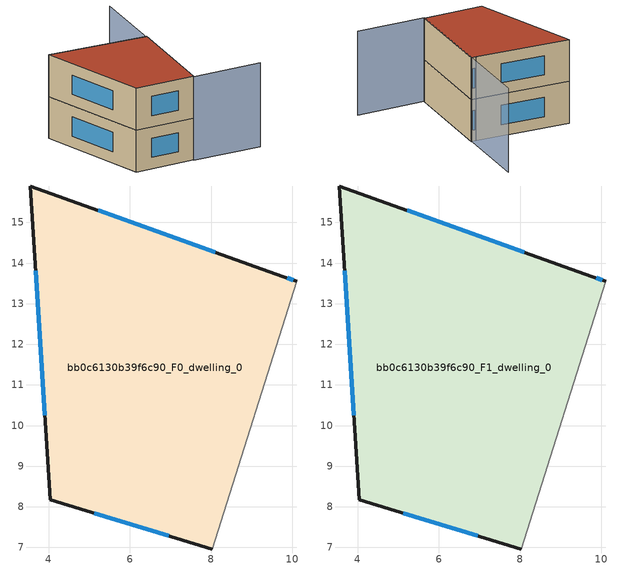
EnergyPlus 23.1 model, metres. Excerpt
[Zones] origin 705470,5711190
bb0c6130b39f6c90_F0_dwelling_0
 floor ground (EU_floor_Construction): 9.78,13.67 10.11,13.55 8.03,6.96 4.04,8.17 3.54,15.9 z0
 wall outside (EU_wall_Construction): 10.11,13.55 9.78,13.67 3.54,15.9 4.04,8.17 8.03,6.96 z0:3
 wall adiabatic (EU_wall_Construction): 8.03,6.96 10.11,13.55 z0:3
 window (EU_Window_Construction): 3.68,13.81 3.91,10.25 / 8.1,14.27 5.22,15.3 / 10.02,13.58 9.87,13.63 / 5.12,7.84 6.95,7.29 z0.81:2.19
bb0c6130b39f6c90_F1_dwelling_0
 floor to bb0c6130b39f6c90_F0_dwelling_0 (EU_floor_Construction): 9.78,13.67 10.11,13.55 8.03,6.96 4.04,8.17 3.54,15.9 z3
 wall outside (EU_wall_Construction): 10.11,13.55 9.78,13.67 3.54,15.9 4.04,8.17 8.03,6.96 z3:6
 wall adiabatic (EU_wall_Construction): 8.03,6.96 10.11,13.55 z3:6
 window (EU_Window_Construction): 3.68,13.81 3.91,10.25 / 8.1,14.27 5.22,15.3 / 10.02,13.58 9.87,13.63 / 5.12,7.84 6.95,7.29 z3.81:5.19
 roof outside (EU_roof_Construction): 8.03,6.96 10.11,13.55 9.78,13.67 3.54,15.9 4.04,8.17 z6
shading: 12.61,5.46 8.01,6.89 / 8.01,6.89 11.67,18.64 z0:6
[Building]
EU S2 Campaign: North Axis=0; Terrain=City; Solar Distribution=FullExterior
[Site:Location]
London: Latitude=51.5; Longitude=-0.5; Time Zone=0; Elevation=25
[SizingPeriod:WeatherFileDays]
AnnualSizingPeriod: Begin Month=1; Begin Day of Month=1; End Month=12; End Day of Month=31; Day of Week for Start Day=Monday; Use Weather File Daylight Saving Period=No; Use Weather File Rain and Snow Indicators=No
[MATERIAL]
EU_InternalMass_Material: Roughness=MediumRough; Thickness=0.1; Conductivity=1; Density=1800; Specific Heat=900; Thermal Absorptance=0.9; Solar Absorptance=0.7; Visible Absorptance=0.7
[MATERIAL:NOMASS] Roughness=MediumRough; Thermal Absorptance=0.9; Solar Absorptance=0.7; Visible Absorptance=0.7
Name | Thermal Resistance
EU_wall_NoMass | 0.555556
EU_roof_NoMass | 0.510204
EU_floor_NoMass | 1.68919
[WINDOWMATERIAL:SIMPLEGLAZINGSYSTEM]
EU_Window_SimpleGlazing: UFactor=3.96; Solar Heat Gain Coefficient=0.85; Visible Transmittance=0.85
[CONSTRUCTION]
EU_wall_Construction: EU_wall_NoMass
EU_roof_Construction: EU_roof_NoMass
EU_floor_Construction: EU_floor_NoMass
EU_Window_Construction: EU_Window_SimpleGlazing
EU_InternalMass_Construction: EU_InternalMass_Material
[ZONE] Type=1; Multiplier=1; Ceiling Height=autocalculate; Floor Area=autocalculate; Part of Total Floor Area=Yes
Name | Volume
bb0c6130b39f6c90_F0_dwelling_0 | 117.625
bb0c6130b39f6c90_F1_dwelling_0 | 117.623
[INTERNALMASS] Construction=EU_InternalMass_Construction; Surface Area=39.2082
Name | Zone or ZoneList
bb0c6130b39f6c90_F0_dwelling_0_EU_InternalMass | bb0c6130b39f6c90_F0_dwelling_0
bb0c6130b39f6c90_F1_dwelling_0_EU_InternalMass | bb0c6130b39f6c90_F1_dwelling_0
[OTHEREQUIPMENT] Fuel Type=Electricity; Design Level Calculation Method=Watts/Area; Power per Zone Floor Area=1; Fraction Latent=0; Fraction Radiant=0; Fraction Lost=0; Carbon Dioxide Generation Rate=0; EndUse Subcategory=EU_Step8_InternalGains
Name | Zone or ZoneList or Space or SpaceList | Schedule
EU_Step8_InternalGain_bb0c6130b39f6c90_F0_dwelling_0_f000 | bb0c6130b39f6c90_F0_dwelling_0 | EU_Step8_GainSchedule_bb0c6130b39f6c90_F0_dwelling_0_f000
EU_Step8_InternalGain_bb0c6130b39f6c90_F1_dwelling_0_f000 | bb0c6130b39f6c90_F1_dwelling_0 | EU_Step8_GainSchedule_bb0c6130b39f6c90_F1_dwelling_0_f000
[ZONEVENTILATION:DESIGNFLOWRATE] Schedule=EU_AlwaysOn; Design Flow Rate Calculation Method=AirChanges/Hour; Air Changes per Hour=0.48; Ventilation Type=Natural; Fan Pressure Rise=0; Fan Total Efficiency=1; Constant Term Coefficient=1; Temperature Term Coefficient=0; Velocity Term Coefficient=0; Velocity Squared Term Coefficient=0; Minimum Indoor Temperature=-100; Maximum Indoor Temperature=100; Delta Temperature=-100; Minimum Outdoor Temperature=-100; Maximum Outdoor Temperature=100; Maximum Wind Speed=40
Name | Zone or ZoneList or Space or SpaceList
EU_ConstantAir_bb0c6130b39f6c90_F0_dwelling_0 | bb0c6130b39f6c90_F0_dwelling_0
EU_ConstantAir_bb0c6130b39f6c90_F1_dwelling_0 | bb0c6130b39f6c90_F1_dwelling_0
[HVACTEMPLATE:THERMOSTAT] Constant Heating Setpoint=20; Constant Cooling Setpoint=50
EU_HeatOnly_bb0c6130b39f6c90_F0_dwelling_0; EU_HeatOnly_bb0c6130b39f6c90_F1_dwelling_0
[HVACTEMPLATE:ZONE:IDEALLOADSAIRSYSTEM] System Availability Schedule=EU_AlwaysOn; Maximum Heating Supply Air Temperature=50; Minimum Cooling Supply Air Temperature=13; Maximum Heating Supply Air Humidity Ratio=0.0156; Minimum Cooling Supply Air Humidity Ratio=0.0077; Heating Limit=NoLimit; Cooling Limit=NoLimit; Heating Availability Schedule=EU_AlwaysOn; Cooling Availability Schedule=EU_CoolingOff; Dehumidification Control Type=ConstantSensibleHeatRatio; Cooling Sensible Heat Ratio=0.7; Dehumidification Setpoint=60; Humidification Control Type=None; Humidification Setpoint=30; Outdoor Air Method=None; Outdoor Air Flow Rate per Person=0.00944; Outdoor Air Flow Rate per Zone Floor Area=0; Outdoor Air Flow Rate per Zone=0; Demand Controlled Ventilation Type=None; Outdoor Air Economizer Type=NoEconomizer; Heat Recovery Type=None; Sensible Heat Recovery Effectiveness=0.7; Latent Heat Recovery Effectiveness=0.65
Name | Template Thermostat
bb0c6130b39f6c90_F0_dwelling_0 | EU_HeatOnly_bb0c6130b39f6c90_F0_dwelling_0
bb0c6130b39f6c90_F1_dwelling_0 | EU_HeatOnly_bb0c6130b39f6c90_F1_dwelling_0
[SIZING:ZONE] Zone Cooling Design Supply Air Temperature Input Method=SupplyAirTemperature; Zone Cooling Design Supply Air Temperature=13; Zone Heating Design Supply Air Temperature Input Method=SupplyAirTemperature; Zone Heating Design Supply Air Temperature=50; Zone Cooling Design Supply Air Humidity Ratio=0.008; Zone Heating Design Supply Air Humidity Ratio=0.008; Cooling Design Air Flow Method=DesignDay; Cooling Design Air Flow Rate=0; Cooling Minimum Air Flow per Zone Floor Area=0.000762; Cooling Minimum Air Flow=0; Cooling Minimum Air Flow Fraction=0.2; Heating Design Air Flow Method=DesignDay; Heating Design Air Flow Rate=0; Heating Maximum Air Flow per Zone Floor Area=0.002032; Heating Maximum Air Flow=0.141576; Heating Maximum Air Flow Fraction=0.3; Account for Dedicated Outdoor Air System=No; Dedicated Outdoor Air System Control Strategy=NeutralSupplyAir; Dedicated Outdoor Air Low Setpoint Temperature for Design=autosize; Dedicated Outdoor Air High Setpoint Temperature for Design=autosize; Zone Load Sizing Method=Sensible Load Only No Latent Load; Zone Latent Cooling Design Supply Air Humidity Ratio Input Method=HumidityRatioDifference; Zone Cooling Design Supply Air Humidity Ratio Difference=0.005; Zone Latent Heating Design Supply Air Humidity Ratio Input Method=HumidityRatioDifference; Zone Humidification Design Supply Air Humidity Ratio Difference=0.005
bb0c6130b39f6c90_F0_dwelling_0; bb0c6130b39f6c90_F1_dwelling_0
[SCHEDULE:CONSTANT]
Name | Hourly Value
EU_AlwaysOn | 1
EU_CoolingOff | 0
[SCHEDULE:FILE] Column Number=1; Rows to Skip at Top=0; Number of Hours of Data=8760; Column Separator=Comma; Interpolate to Timestep=No; Minutes per Item=60; Adjust Schedule for Daylight Savings=Yes
Name | File
EU_Step8_GainSchedule_bb0c6130b39f6c90_F0_dwelling_0_f000 | ../../schedules/bb0c6130b39f6c90/bb0c6130b39f6c90_F0_dwelling_0_f000_gain.csv
EU_Step8_GainSchedule_bb0c6130b39f6c90_F1_dwelling_0_f000 | ../../schedules/bb0c6130b39f6c90/bb0c6130b39f6c90_F1_dwelling_0_f000_gain.csv
